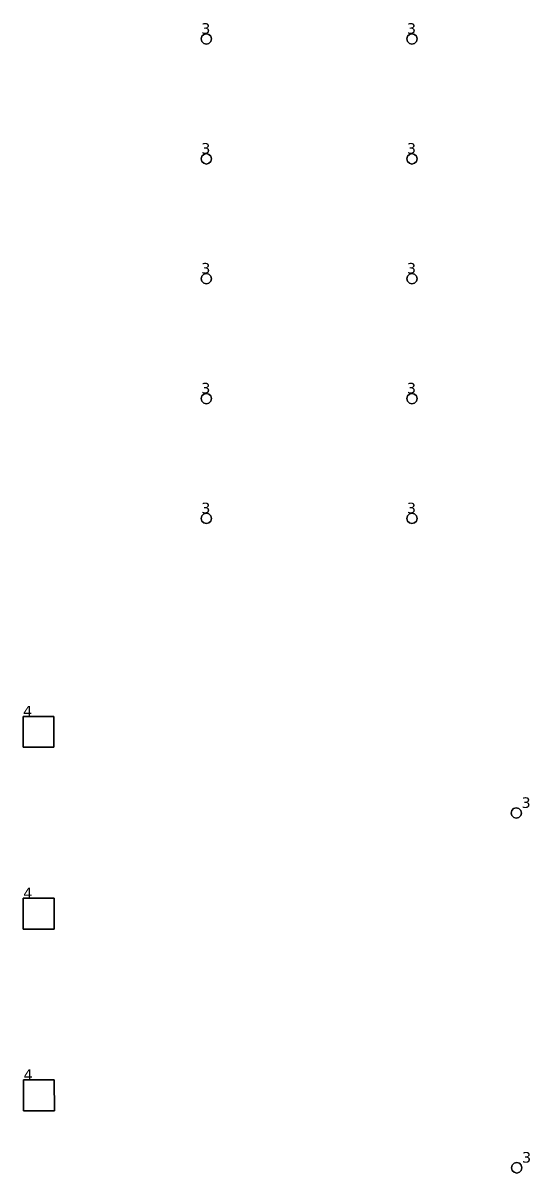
# Model space of a CAD drawing. Header units: inches. Extents: x -3 to 1235, y -1 to 963.
# Drawn here: x 23.86 to 32.49, y 104.05 to 123.64 of the extents above; entities that cross this region are included whole.
import ezdxf

# ---------------------------------------------------------------- set-up
doc = ezdxf.new("R2010")
doc.units = ezdxf.units.IN
doc.header["$MEASUREMENT"] = 0
doc.layers.add('DLX_TERR_LUM', color=7, linetype='Continuous', true_color=0x000000)
doc.layers.add('DLX_TERR_LUMKEY_IDX', color=7, linetype='Continuous', true_color=0x7f7f7f)
doc.styles.add('TableTextStyle', font='')
doc.styles.get('TableTextStyle').set_extended_font_data('VERDANA.TTF')

msp = doc.modelspace()

# ---------------------------------------------------------------- linework, layer by layer
at = {"layer": 'DLX_TERR_LUM'}
for points in [[(26.891, 123.372, 0), (26.903, 123.416, 0)], [(26.903, 123.416, 0), (26.891, 123.372, 0)], [(26.903, 123.416, 0), (26.891, 123.372, 0)], [(26.891, 123.372, 0), (26.903, 123.416, 0)], [(26.903, 123.327, 0), (26.891, 123.372, 0)], [(26.891, 123.372, 0), (26.891, 123.372, 0)], [(26.891, 123.372, 0), (26.903, 123.327, 0)], [(26.891, 123.372, 0), (26.891, 123.372, 0)], [(26.891, 123.372, 0), (26.903, 123.327, 0)], [(26.903, 123.327, 0), (26.891, 123.372, 0)], [(26.903, 123.416, 0), (26.935, 123.448, 0)], [(26.935, 123.448, 0), (26.903, 123.416, 0)], [(26.935, 123.448, 0), (26.903, 123.416, 0)], [(26.903, 123.416, 0), (26.935, 123.448, 0)], [(26.903, 123.416, 0), (26.903, 123.416, 0)], [(26.903, 123.416, 0), (26.903, 123.416, 0)], [(26.903, 123.327, 0), (26.903, 123.327, 0)], [(26.935, 123.295, 0), (26.903, 123.327, 0)], [(26.903, 123.327, 0), (26.903, 123.327, 0)], [(26.903, 123.327, 0), (26.935, 123.295, 0)], [(26.903, 123.327, 0), (26.935, 123.295, 0)], [(26.935, 123.295, 0), (26.903, 123.327, 0)], [(26.935, 123.448, 0), (26.979, 123.46, 0)], [(26.979, 123.46, 0), (26.935, 123.448, 0)], [(26.979, 123.46, 0), (26.935, 123.448, 0)], [(26.935, 123.448, 0), (26.979, 123.46, 0)], [(26.935, 123.448, 0), (26.935, 123.448, 0)], [(26.935, 123.448, 0), (26.935, 123.448, 0)], [(26.979, 123.283, 0), (26.935, 123.295, 0)], [(26.935, 123.295, 0), (26.935, 123.295, 0)], [(26.935, 123.295, 0), (26.979, 123.283, 0)], [(26.935, 123.295, 0), (26.935, 123.295, 0)], [(26.935, 123.295, 0), (26.979, 123.283, 0)], [(26.979, 123.283, 0), (26.935, 123.295, 0)], [(26.979, 123.46, 0), (26.979, 123.46, 0)], [(26.979, 123.46, 0), (27.023, 123.448, 0)], [(27.023, 123.448, 0), (26.979, 123.46, 0)], [(26.979, 123.46, 0), (26.979, 123.46, 0)], [(27.023, 123.448, 0), (26.979, 123.46, 0)], [(26.979, 123.46, 0), (27.023, 123.448, 0)], [(27.023, 123.295, 0), (26.979, 123.283, 0)], [(26.979, 123.283, 0), (27.023, 123.295, 0)], [(26.979, 123.283, 0), (27.023, 123.295, 0)], [(27.023, 123.295, 0), (26.979, 123.283, 0)], [(26.979, 123.283, 0), (26.979, 123.283, 0)], [(26.979, 123.283, 0), (26.979, 123.283, 0)], [(27.023, 123.448, 0), (27.023, 123.448, 0)], [(27.023, 123.448, 0), (27.056, 123.416, 0)], [(27.056, 123.416, 0), (27.023, 123.448, 0)], [(27.023, 123.448, 0), (27.023, 123.448, 0)], [(27.056, 123.416, 0), (27.023, 123.448, 0)], [(27.023, 123.448, 0), (27.056, 123.416, 0)], [(27.056, 123.327, 0), (27.023, 123.295, 0)], [(27.023, 123.295, 0), (27.056, 123.327, 0)], [(27.023, 123.295, 0), (27.056, 123.327, 0)], [(27.056, 123.327, 0), (27.023, 123.295, 0)], [(27.023, 123.295, 0), (27.023, 123.295, 0)], [(27.023, 123.295, 0), (27.023, 123.295, 0)], [(27.056, 123.416, 0), (27.056, 123.416, 0)], [(27.056, 123.416, 0), (27.068, 123.372, 0)], [(27.068, 123.372, 0), (27.056, 123.416, 0)], [(27.056, 123.416, 0), (27.056, 123.416, 0)], [(27.068, 123.372, 0), (27.056, 123.416, 0)], [(27.056, 123.416, 0), (27.068, 123.372, 0)], [(27.068, 123.372, 0), (27.056, 123.327, 0)], [(27.056, 123.327, 0), (27.068, 123.372, 0)], [(27.056, 123.327, 0), (27.068, 123.372, 0)], [(27.068, 123.372, 0), (27.056, 123.327, 0)], [(27.056, 123.327, 0), (27.056, 123.327, 0)], [(27.056, 123.327, 0), (27.056, 123.327, 0)], [(27.068, 123.372, 0), (27.068, 123.372, 0)], [(27.068, 123.372, 0), (27.068, 123.372, 0)], [(30.394, 123.372, 0), (30.406, 123.416, 0)], [(30.406, 123.416, 0), (30.394, 123.372, 0)], [(30.406, 123.416, 0), (30.394, 123.372, 0)], [(30.394, 123.372, 0), (30.406, 123.416, 0)], [(30.406, 123.327, 0), (30.394, 123.372, 0)], [(30.394, 123.372, 0), (30.394, 123.372, 0)], [(30.394, 123.372, 0), (30.406, 123.327, 0)], [(30.394, 123.372, 0), (30.394, 123.372, 0)], [(30.394, 123.372, 0), (30.406, 123.327, 0)], [(30.406, 123.327, 0), (30.394, 123.372, 0)], [(30.406, 123.416, 0), (30.438, 123.448, 0)], [(30.438, 123.448, 0), (30.406, 123.416, 0)], [(30.438, 123.448, 0), (30.406, 123.416, 0)], [(30.406, 123.416, 0), (30.438, 123.448, 0)], [(30.406, 123.416, 0), (30.406, 123.416, 0)], [(30.406, 123.416, 0), (30.406, 123.416, 0)], [(30.406, 123.327, 0), (30.406, 123.327, 0)], [(30.438, 123.295, 0), (30.406, 123.327, 0)], [(30.406, 123.327, 0), (30.406, 123.327, 0)], [(30.406, 123.327, 0), (30.438, 123.295, 0)], [(30.406, 123.327, 0), (30.438, 123.295, 0)], [(30.438, 123.295, 0), (30.406, 123.327, 0)], [(30.438, 123.448, 0), (30.482, 123.46, 0)], [(30.482, 123.46, 0), (30.438, 123.448, 0)], [(30.482, 123.46, 0), (30.438, 123.448, 0)], [(30.438, 123.448, 0), (30.482, 123.46, 0)], [(30.438, 123.448, 0), (30.438, 123.448, 0)], [(30.438, 123.448, 0), (30.438, 123.448, 0)], [(30.482, 123.283, 0), (30.438, 123.295, 0)], [(30.438, 123.295, 0), (30.438, 123.295, 0)], [(30.438, 123.295, 0), (30.482, 123.283, 0)], [(30.438, 123.295, 0), (30.438, 123.295, 0)], [(30.438, 123.295, 0), (30.482, 123.283, 0)], [(30.482, 123.283, 0), (30.438, 123.295, 0)], [(30.482, 123.46, 0), (30.482, 123.46, 0)], [(30.482, 123.46, 0), (30.526, 123.448, 0)], [(30.526, 123.448, 0), (30.482, 123.46, 0)], [(30.482, 123.46, 0), (30.482, 123.46, 0)], [(30.526, 123.448, 0), (30.482, 123.46, 0)], [(30.482, 123.46, 0), (30.526, 123.448, 0)], [(30.526, 123.295, 0), (30.482, 123.283, 0)], [(30.482, 123.283, 0), (30.526, 123.295, 0)], [(30.482, 123.283, 0), (30.526, 123.295, 0)], [(30.526, 123.295, 0), (30.482, 123.283, 0)], [(30.482, 123.283, 0), (30.482, 123.283, 0)], [(30.482, 123.283, 0), (30.482, 123.283, 0)], [(30.526, 123.448, 0), (30.526, 123.448, 0)], [(30.526, 123.448, 0), (30.559, 123.416, 0)], [(30.559, 123.416, 0), (30.526, 123.448, 0)], [(30.526, 123.448, 0), (30.526, 123.448, 0)], [(30.559, 123.416, 0), (30.526, 123.448, 0)], [(30.526, 123.448, 0), (30.559, 123.416, 0)], [(30.559, 123.327, 0), (30.526, 123.295, 0)], [(30.526, 123.295, 0), (30.559, 123.327, 0)], [(30.526, 123.295, 0), (30.559, 123.327, 0)], [(30.559, 123.327, 0), (30.526, 123.295, 0)], [(30.526, 123.295, 0), (30.526, 123.295, 0)], [(30.526, 123.295, 0), (30.526, 123.295, 0)], [(30.559, 123.416, 0), (30.559, 123.416, 0)], [(30.559, 123.416, 0), (30.571, 123.372, 0)], [(30.571, 123.372, 0), (30.559, 123.416, 0)], [(30.559, 123.416, 0), (30.559, 123.416, 0)], [(30.571, 123.372, 0), (30.559, 123.416, 0)], [(30.559, 123.416, 0), (30.571, 123.372, 0)], [(30.571, 123.372, 0), (30.559, 123.327, 0)], [(30.559, 123.327, 0), (30.571, 123.372, 0)], [(30.559, 123.327, 0), (30.571, 123.372, 0)], [(30.571, 123.372, 0), (30.559, 123.327, 0)], [(30.559, 123.327, 0), (30.559, 123.327, 0)], [(30.559, 123.327, 0), (30.559, 123.327, 0)], [(30.571, 123.372, 0), (30.571, 123.372, 0)], [(30.571, 123.372, 0), (30.571, 123.372, 0)], [(26.891, 121.329, 0), (26.903, 121.373, 0)], [(26.903, 121.373, 0), (26.891, 121.329, 0)], [(26.903, 121.373, 0), (26.891, 121.329, 0)], [(26.891, 121.329, 0), (26.903, 121.373, 0)], [(26.903, 121.284, 0), (26.891, 121.329, 0)], [(26.891, 121.329, 0), (26.891, 121.329, 0)], [(26.891, 121.329, 0), (26.903, 121.284, 0)], [(26.891, 121.329, 0), (26.891, 121.329, 0)], [(26.891, 121.329, 0), (26.903, 121.284, 0)], [(26.903, 121.284, 0), (26.891, 121.329, 0)], [(26.903, 121.373, 0), (26.935, 121.405, 0)], [(26.935, 121.405, 0), (26.903, 121.373, 0)], [(26.935, 121.405, 0), (26.903, 121.373, 0)], [(26.903, 121.373, 0), (26.935, 121.405, 0)], [(26.903, 121.373, 0), (26.903, 121.373, 0)], [(26.903, 121.373, 0), (26.903, 121.373, 0)], [(26.935, 121.405, 0), (26.979, 121.417, 0)], [(26.979, 121.417, 0), (26.935, 121.405, 0)], [(26.979, 121.417, 0), (26.935, 121.405, 0)], [(26.935, 121.405, 0), (26.979, 121.417, 0)], [(26.935, 121.405, 0), (26.935, 121.405, 0)], [(26.935, 121.405, 0), (26.935, 121.405, 0)], [(26.979, 121.417, 0), (26.979, 121.417, 0)], [(26.979, 121.417, 0), (27.023, 121.405, 0)], [(27.023, 121.405, 0), (26.979, 121.417, 0)], [(26.979, 121.417, 0), (26.979, 121.417, 0)], [(27.023, 121.405, 0), (26.979, 121.417, 0)], [(26.979, 121.417, 0), (27.023, 121.405, 0)], [(27.023, 121.405, 0), (27.023, 121.405, 0)], [(27.023, 121.405, 0), (27.056, 121.373, 0)], [(27.056, 121.373, 0), (27.023, 121.405, 0)], [(27.023, 121.405, 0), (27.023, 121.405, 0)], [(27.056, 121.373, 0), (27.023, 121.405, 0)], [(27.023, 121.405, 0), (27.056, 121.373, 0)], [(27.056, 121.373, 0), (27.056, 121.373, 0)], [(27.056, 121.373, 0), (27.068, 121.329, 0)], [(27.068, 121.329, 0), (27.056, 121.373, 0)], [(27.056, 121.373, 0), (27.056, 121.373, 0)], [(27.068, 121.329, 0), (27.056, 121.373, 0)], [(27.056, 121.373, 0), (27.068, 121.329, 0)], [(27.068, 121.329, 0), (27.056, 121.284, 0)], [(27.056, 121.284, 0), (27.068, 121.329, 0)], [(27.056, 121.284, 0), (27.068, 121.329, 0)], [(27.068, 121.329, 0), (27.056, 121.284, 0)], [(27.068, 121.329, 0), (27.068, 121.329, 0)], [(27.068, 121.329, 0), (27.068, 121.329, 0)], [(30.394, 121.329, 0), (30.406, 121.373, 0)], [(30.406, 121.373, 0), (30.394, 121.329, 0)], [(30.406, 121.373, 0), (30.394, 121.329, 0)], [(30.394, 121.329, 0), (30.406, 121.373, 0)], [(30.406, 121.284, 0), (30.394, 121.329, 0)], [(30.394, 121.329, 0), (30.394, 121.329, 0)], [(30.394, 121.329, 0), (30.406, 121.284, 0)], [(30.394, 121.329, 0), (30.394, 121.329, 0)], [(30.394, 121.329, 0), (30.406, 121.284, 0)], [(30.406, 121.284, 0), (30.394, 121.329, 0)], [(30.406, 121.373, 0), (30.438, 121.405, 0)], [(30.438, 121.405, 0), (30.406, 121.373, 0)], [(30.438, 121.405, 0), (30.406, 121.373, 0)], [(30.406, 121.373, 0), (30.438, 121.405, 0)], [(30.406, 121.373, 0), (30.406, 121.373, 0)], [(30.406, 121.373, 0), (30.406, 121.373, 0)], [(30.438, 121.405, 0), (30.482, 121.417, 0)], [(30.482, 121.417, 0), (30.438, 121.405, 0)], [(30.482, 121.417, 0), (30.438, 121.405, 0)], [(30.438, 121.405, 0), (30.482, 121.417, 0)], [(30.438, 121.405, 0), (30.438, 121.405, 0)], [(30.438, 121.405, 0), (30.438, 121.405, 0)], [(30.482, 121.417, 0), (30.482, 121.417, 0)], [(30.482, 121.417, 0), (30.526, 121.405, 0)], [(30.526, 121.405, 0), (30.482, 121.417, 0)], [(30.482, 121.417, 0), (30.482, 121.417, 0)], [(30.526, 121.405, 0), (30.482, 121.417, 0)], [(30.482, 121.417, 0), (30.526, 121.405, 0)], [(30.526, 121.405, 0), (30.526, 121.405, 0)], [(30.526, 121.405, 0), (30.559, 121.373, 0)], [(30.559, 121.373, 0), (30.526, 121.405, 0)], [(30.526, 121.405, 0), (30.526, 121.405, 0)], [(30.559, 121.373, 0), (30.526, 121.405, 0)], [(30.526, 121.405, 0), (30.559, 121.373, 0)], [(30.559, 121.373, 0), (30.559, 121.373, 0)], [(30.559, 121.373, 0), (30.571, 121.329, 0)], [(30.571, 121.329, 0), (30.559, 121.373, 0)], [(30.559, 121.373, 0), (30.559, 121.373, 0)], [(30.571, 121.329, 0), (30.559, 121.373, 0)], [(30.559, 121.373, 0), (30.571, 121.329, 0)], [(30.571, 121.329, 0), (30.559, 121.284, 0)], [(30.559, 121.284, 0), (30.571, 121.329, 0)], [(30.559, 121.284, 0), (30.571, 121.329, 0)], [(30.571, 121.329, 0), (30.559, 121.284, 0)], [(30.571, 121.329, 0), (30.571, 121.329, 0)], [(30.571, 121.329, 0), (30.571, 121.329, 0)], [(26.903, 121.284, 0), (26.903, 121.284, 0)], [(26.935, 121.252, 0), (26.903, 121.284, 0)], [(26.903, 121.284, 0), (26.903, 121.284, 0)], [(26.903, 121.284, 0), (26.935, 121.252, 0)], [(26.903, 121.284, 0), (26.935, 121.252, 0)], [(26.935, 121.252, 0), (26.903, 121.284, 0)], [(26.979, 121.24, 0), (26.935, 121.252, 0)], [(26.935, 121.252, 0), (26.935, 121.252, 0)], [(26.935, 121.252, 0), (26.979, 121.24, 0)], [(26.935, 121.252, 0), (26.935, 121.252, 0)], [(26.935, 121.252, 0), (26.979, 121.24, 0)], [(26.979, 121.24, 0), (26.935, 121.252, 0)], [(27.023, 121.252, 0), (26.979, 121.24, 0)], [(26.979, 121.24, 0), (27.023, 121.252, 0)], [(26.979, 121.24, 0), (27.023, 121.252, 0)], [(27.023, 121.252, 0), (26.979, 121.24, 0)], [(26.979, 121.24, 0), (26.979, 121.24, 0)], [(26.979, 121.24, 0), (26.979, 121.24, 0)], [(27.056, 121.284, 0), (27.023, 121.252, 0)], [(27.023, 121.252, 0), (27.056, 121.284, 0)], [(27.023, 121.252, 0), (27.056, 121.284, 0)], [(27.056, 121.284, 0), (27.023, 121.252, 0)], [(27.023, 121.252, 0), (27.023, 121.252, 0)], [(27.023, 121.252, 0), (27.023, 121.252, 0)], [(27.056, 121.284, 0), (27.056, 121.284, 0)], [(27.056, 121.284, 0), (27.056, 121.284, 0)], [(30.406, 121.284, 0), (30.406, 121.284, 0)], [(30.438, 121.252, 0), (30.406, 121.284, 0)], [(30.406, 121.284, 0), (30.406, 121.284, 0)], [(30.406, 121.284, 0), (30.438, 121.252, 0)], [(30.406, 121.284, 0), (30.438, 121.252, 0)], [(30.438, 121.252, 0), (30.406, 121.284, 0)], [(30.482, 121.24, 0), (30.438, 121.252, 0)], [(30.438, 121.252, 0), (30.438, 121.252, 0)], [(30.438, 121.252, 0), (30.482, 121.24, 0)], [(30.438, 121.252, 0), (30.438, 121.252, 0)], [(30.438, 121.252, 0), (30.482, 121.24, 0)], [(30.482, 121.24, 0), (30.438, 121.252, 0)], [(30.526, 121.252, 0), (30.482, 121.24, 0)], [(30.482, 121.24, 0), (30.526, 121.252, 0)], [(30.482, 121.24, 0), (30.526, 121.252, 0)], [(30.526, 121.252, 0), (30.482, 121.24, 0)], [(30.482, 121.24, 0), (30.482, 121.24, 0)], [(30.482, 121.24, 0), (30.482, 121.24, 0)], [(30.559, 121.284, 0), (30.526, 121.252, 0)], [(30.526, 121.252, 0), (30.559, 121.284, 0)], [(30.526, 121.252, 0), (30.559, 121.284, 0)], [(30.559, 121.284, 0), (30.526, 121.252, 0)], [(30.526, 121.252, 0), (30.526, 121.252, 0)], [(30.526, 121.252, 0), (30.526, 121.252, 0)], [(30.559, 121.284, 0), (30.559, 121.284, 0)], [(30.559, 121.284, 0), (30.559, 121.284, 0)], [(26.903, 119.33, 0), (26.935, 119.362, 0)], [(26.935, 119.362, 0), (26.903, 119.33, 0)], [(26.935, 119.362, 0), (26.903, 119.33, 0)], [(26.903, 119.33, 0), (26.935, 119.362, 0)], [(26.935, 119.362, 0), (26.979, 119.374, 0)], [(26.979, 119.374, 0), (26.935, 119.362, 0)], [(26.979, 119.374, 0), (26.935, 119.362, 0)], [(26.935, 119.362, 0), (26.979, 119.374, 0)], [(26.935, 119.362, 0), (26.935, 119.362, 0)], [(26.935, 119.362, 0), (26.935, 119.362, 0)], [(26.979, 119.374, 0), (26.979, 119.374, 0)], [(26.979, 119.374, 0), (27.023, 119.362, 0)], [(27.023, 119.362, 0), (26.979, 119.374, 0)], [(26.979, 119.374, 0), (26.979, 119.374, 0)], [(27.023, 119.362, 0), (26.979, 119.374, 0)], [(26.979, 119.374, 0), (27.023, 119.362, 0)], [(27.023, 119.362, 0), (27.023, 119.362, 0)], [(27.023, 119.362, 0), (27.056, 119.33, 0)], [(27.056, 119.33, 0), (27.023, 119.362, 0)], [(27.023, 119.362, 0), (27.023, 119.362, 0)], [(27.056, 119.33, 0), (27.023, 119.362, 0)], [(27.023, 119.362, 0), (27.056, 119.33, 0)], [(30.406, 119.33, 0), (30.438, 119.362, 0)], [(30.438, 119.362, 0), (30.406, 119.33, 0)], [(30.438, 119.362, 0), (30.406, 119.33, 0)], [(30.406, 119.33, 0), (30.438, 119.362, 0)], [(30.438, 119.362, 0), (30.482, 119.374, 0)], [(30.482, 119.374, 0), (30.438, 119.362, 0)], [(30.482, 119.374, 0), (30.438, 119.362, 0)], [(30.438, 119.362, 0), (30.482, 119.374, 0)], [(30.438, 119.362, 0), (30.438, 119.362, 0)], [(30.438, 119.362, 0), (30.438, 119.362, 0)], [(30.482, 119.374, 0), (30.482, 119.374, 0)], [(30.482, 119.374, 0), (30.526, 119.362, 0)], [(30.526, 119.362, 0), (30.482, 119.374, 0)], [(30.482, 119.374, 0), (30.482, 119.374, 0)], [(30.526, 119.362, 0), (30.482, 119.374, 0)], [(30.482, 119.374, 0), (30.526, 119.362, 0)], [(30.526, 119.362, 0), (30.526, 119.362, 0)], [(30.526, 119.362, 0), (30.559, 119.33, 0)], [(30.559, 119.33, 0), (30.526, 119.362, 0)], [(30.526, 119.362, 0), (30.526, 119.362, 0)], [(30.559, 119.33, 0), (30.526, 119.362, 0)], [(30.526, 119.362, 0), (30.559, 119.33, 0)], [(26.891, 119.286, 0), (26.903, 119.33, 0)], [(26.903, 119.33, 0), (26.891, 119.286, 0)], [(26.903, 119.33, 0), (26.891, 119.286, 0)], [(26.891, 119.286, 0), (26.903, 119.33, 0)], [(26.903, 119.242, 0), (26.891, 119.286, 0)], [(26.891, 119.286, 0), (26.891, 119.286, 0)], [(26.891, 119.286, 0), (26.903, 119.242, 0)], [(26.891, 119.286, 0), (26.891, 119.286, 0)], [(26.891, 119.286, 0), (26.903, 119.242, 0)], [(26.903, 119.242, 0), (26.891, 119.286, 0)], [(26.903, 119.33, 0), (26.903, 119.33, 0)], [(26.903, 119.33, 0), (26.903, 119.33, 0)], [(26.903, 119.242, 0), (26.903, 119.242, 0)], [(26.935, 119.209, 0), (26.903, 119.242, 0)], [(26.903, 119.242, 0), (26.903, 119.242, 0)], [(26.903, 119.242, 0), (26.935, 119.209, 0)], [(26.903, 119.242, 0), (26.935, 119.209, 0)], [(26.935, 119.209, 0), (26.903, 119.242, 0)], [(26.979, 119.197, 0), (26.935, 119.209, 0)], [(26.935, 119.209, 0), (26.935, 119.209, 0)], [(26.935, 119.209, 0), (26.979, 119.197, 0)], [(26.935, 119.209, 0), (26.935, 119.209, 0)], [(26.935, 119.209, 0), (26.979, 119.197, 0)], [(26.979, 119.197, 0), (26.935, 119.209, 0)], [(27.023, 119.209, 0), (26.979, 119.197, 0)], [(26.979, 119.197, 0), (27.023, 119.209, 0)], [(26.979, 119.197, 0), (27.023, 119.209, 0)], [(27.023, 119.209, 0), (26.979, 119.197, 0)], [(26.979, 119.197, 0), (26.979, 119.197, 0)], [(26.979, 119.197, 0), (26.979, 119.197, 0)], [(27.056, 119.242, 0), (27.023, 119.209, 0)], [(27.023, 119.209, 0), (27.056, 119.242, 0)], [(27.023, 119.209, 0), (27.056, 119.242, 0)], [(27.056, 119.242, 0), (27.023, 119.209, 0)], [(27.023, 119.209, 0), (27.023, 119.209, 0)], [(27.023, 119.209, 0), (27.023, 119.209, 0)], [(27.056, 119.33, 0), (27.056, 119.33, 0)], [(27.056, 119.33, 0), (27.068, 119.286, 0)], [(27.068, 119.286, 0), (27.056, 119.33, 0)], [(27.056, 119.33, 0), (27.056, 119.33, 0)], [(27.068, 119.286, 0), (27.056, 119.33, 0)], [(27.056, 119.33, 0), (27.068, 119.286, 0)], [(27.068, 119.286, 0), (27.056, 119.242, 0)], [(27.056, 119.242, 0), (27.068, 119.286, 0)], [(27.056, 119.242, 0), (27.068, 119.286, 0)], [(27.068, 119.286, 0), (27.056, 119.242, 0)], [(27.056, 119.242, 0), (27.056, 119.242, 0)], [(27.056, 119.242, 0), (27.056, 119.242, 0)], [(27.068, 119.286, 0), (27.068, 119.286, 0)], [(27.068, 119.286, 0), (27.068, 119.286, 0)], [(30.394, 119.286, 0), (30.406, 119.33, 0)], [(30.406, 119.33, 0), (30.394, 119.286, 0)], [(30.406, 119.33, 0), (30.394, 119.286, 0)], [(30.394, 119.286, 0), (30.406, 119.33, 0)], [(30.406, 119.242, 0), (30.394, 119.286, 0)], [(30.394, 119.286, 0), (30.394, 119.286, 0)], [(30.394, 119.286, 0), (30.406, 119.242, 0)], [(30.394, 119.286, 0), (30.394, 119.286, 0)], [(30.394, 119.286, 0), (30.406, 119.242, 0)], [(30.406, 119.242, 0), (30.394, 119.286, 0)], [(30.406, 119.33, 0), (30.406, 119.33, 0)], [(30.406, 119.33, 0), (30.406, 119.33, 0)], [(30.406, 119.242, 0), (30.406, 119.242, 0)], [(30.438, 119.209, 0), (30.406, 119.242, 0)], [(30.406, 119.242, 0), (30.406, 119.242, 0)], [(30.406, 119.242, 0), (30.438, 119.209, 0)], [(30.406, 119.242, 0), (30.438, 119.209, 0)], [(30.438, 119.209, 0), (30.406, 119.242, 0)], [(30.482, 119.197, 0), (30.438, 119.209, 0)], [(30.438, 119.209, 0), (30.438, 119.209, 0)], [(30.438, 119.209, 0), (30.482, 119.197, 0)], [(30.438, 119.209, 0), (30.438, 119.209, 0)], [(30.438, 119.209, 0), (30.482, 119.197, 0)], [(30.482, 119.197, 0), (30.438, 119.209, 0)], [(30.526, 119.209, 0), (30.482, 119.197, 0)], [(30.482, 119.197, 0), (30.526, 119.209, 0)], [(30.482, 119.197, 0), (30.526, 119.209, 0)], [(30.526, 119.209, 0), (30.482, 119.197, 0)], [(30.482, 119.197, 0), (30.482, 119.197, 0)], [(30.482, 119.197, 0), (30.482, 119.197, 0)], [(30.559, 119.242, 0), (30.526, 119.209, 0)], [(30.526, 119.209, 0), (30.559, 119.242, 0)], [(30.526, 119.209, 0), (30.559, 119.242, 0)], [(30.559, 119.242, 0), (30.526, 119.209, 0)], [(30.526, 119.209, 0), (30.526, 119.209, 0)], [(30.526, 119.209, 0), (30.526, 119.209, 0)], [(30.559, 119.33, 0), (30.559, 119.33, 0)], [(30.559, 119.33, 0), (30.571, 119.286, 0)], [(30.571, 119.286, 0), (30.559, 119.33, 0)], [(30.559, 119.33, 0), (30.559, 119.33, 0)], [(30.571, 119.286, 0), (30.559, 119.33, 0)], [(30.559, 119.33, 0), (30.571, 119.286, 0)], [(30.571, 119.286, 0), (30.559, 119.242, 0)], [(30.559, 119.242, 0), (30.571, 119.286, 0)], [(30.559, 119.242, 0), (30.571, 119.286, 0)], [(30.571, 119.286, 0), (30.559, 119.242, 0)], [(30.559, 119.242, 0), (30.559, 119.242, 0)], [(30.559, 119.242, 0), (30.559, 119.242, 0)], [(30.571, 119.286, 0), (30.571, 119.286, 0)], [(30.571, 119.286, 0), (30.571, 119.286, 0)], [(26.891, 117.243, 0), (26.903, 117.287, 0)], [(26.903, 117.287, 0), (26.891, 117.243, 0)], [(26.903, 117.287, 0), (26.891, 117.243, 0)], [(26.891, 117.243, 0), (26.903, 117.287, 0)], [(26.903, 117.199, 0), (26.891, 117.243, 0)], [(26.891, 117.243, 0), (26.891, 117.243, 0)], [(26.891, 117.243, 0), (26.903, 117.199, 0)], [(26.891, 117.243, 0), (26.891, 117.243, 0)], [(26.891, 117.243, 0), (26.903, 117.199, 0)], [(26.903, 117.199, 0), (26.891, 117.243, 0)], [(26.903, 117.287, 0), (26.935, 117.319, 0)], [(26.935, 117.319, 0), (26.903, 117.287, 0)], [(26.935, 117.319, 0), (26.903, 117.287, 0)], [(26.903, 117.287, 0), (26.935, 117.319, 0)], [(26.903, 117.287, 0), (26.903, 117.287, 0)], [(26.903, 117.287, 0), (26.903, 117.287, 0)], [(26.903, 117.199, 0), (26.903, 117.199, 0)], [(26.935, 117.166, 0), (26.903, 117.199, 0)], [(26.903, 117.199, 0), (26.903, 117.199, 0)], [(26.903, 117.199, 0), (26.935, 117.166, 0)], [(26.903, 117.199, 0), (26.935, 117.166, 0)], [(26.935, 117.166, 0), (26.903, 117.199, 0)], [(26.935, 117.319, 0), (26.979, 117.331, 0)], [(26.979, 117.331, 0), (26.935, 117.319, 0)], [(26.979, 117.331, 0), (26.935, 117.319, 0)], [(26.935, 117.319, 0), (26.979, 117.331, 0)], [(26.935, 117.319, 0), (26.935, 117.319, 0)], [(26.935, 117.319, 0), (26.935, 117.319, 0)], [(26.979, 117.331, 0), (26.979, 117.331, 0)], [(26.979, 117.331, 0), (27.023, 117.319, 0)], [(27.023, 117.319, 0), (26.979, 117.331, 0)], [(26.979, 117.331, 0), (26.979, 117.331, 0)], [(27.023, 117.319, 0), (26.979, 117.331, 0)], [(26.979, 117.331, 0), (27.023, 117.319, 0)], [(27.023, 117.319, 0), (27.023, 117.319, 0)], [(27.023, 117.319, 0), (27.056, 117.287, 0)], [(27.056, 117.287, 0), (27.023, 117.319, 0)], [(27.023, 117.319, 0), (27.023, 117.319, 0)], [(27.056, 117.287, 0), (27.023, 117.319, 0)], [(27.023, 117.319, 0), (27.056, 117.287, 0)], [(27.056, 117.199, 0), (27.023, 117.166, 0)], [(27.023, 117.166, 0), (27.056, 117.199, 0)], [(27.023, 117.166, 0), (27.056, 117.199, 0)], [(27.056, 117.199, 0), (27.023, 117.166, 0)], [(27.056, 117.287, 0), (27.056, 117.287, 0)], [(27.056, 117.287, 0), (27.068, 117.243, 0)], [(27.068, 117.243, 0), (27.056, 117.287, 0)], [(27.056, 117.287, 0), (27.056, 117.287, 0)], [(27.068, 117.243, 0), (27.056, 117.287, 0)], [(27.056, 117.287, 0), (27.068, 117.243, 0)], [(27.068, 117.243, 0), (27.056, 117.199, 0)], [(27.056, 117.199, 0), (27.068, 117.243, 0)], [(27.056, 117.199, 0), (27.068, 117.243, 0)], [(27.068, 117.243, 0), (27.056, 117.199, 0)], [(27.056, 117.199, 0), (27.056, 117.199, 0)], [(27.056, 117.199, 0), (27.056, 117.199, 0)], [(27.068, 117.243, 0), (27.068, 117.243, 0)], [(27.068, 117.243, 0), (27.068, 117.243, 0)], [(30.394, 117.243, 0), (30.406, 117.287, 0)], [(30.406, 117.287, 0), (30.394, 117.243, 0)], [(30.406, 117.287, 0), (30.394, 117.243, 0)], [(30.394, 117.243, 0), (30.406, 117.287, 0)], [(30.406, 117.199, 0), (30.394, 117.243, 0)], [(30.394, 117.243, 0), (30.394, 117.243, 0)], [(30.394, 117.243, 0), (30.406, 117.199, 0)], [(30.394, 117.243, 0), (30.394, 117.243, 0)], [(30.394, 117.243, 0), (30.406, 117.199, 0)], [(30.406, 117.199, 0), (30.394, 117.243, 0)], [(30.406, 117.287, 0), (30.438, 117.319, 0)], [(30.438, 117.319, 0), (30.406, 117.287, 0)], [(30.438, 117.319, 0), (30.406, 117.287, 0)], [(30.406, 117.287, 0), (30.438, 117.319, 0)], [(30.406, 117.287, 0), (30.406, 117.287, 0)], [(30.406, 117.287, 0), (30.406, 117.287, 0)], [(30.406, 117.199, 0), (30.406, 117.199, 0)], [(30.438, 117.166, 0), (30.406, 117.199, 0)], [(30.406, 117.199, 0), (30.406, 117.199, 0)], [(30.406, 117.199, 0), (30.438, 117.166, 0)], [(30.406, 117.199, 0), (30.438, 117.166, 0)], [(30.438, 117.166, 0), (30.406, 117.199, 0)], [(30.438, 117.319, 0), (30.482, 117.331, 0)], [(30.482, 117.331, 0), (30.438, 117.319, 0)], [(30.482, 117.331, 0), (30.438, 117.319, 0)], [(30.438, 117.319, 0), (30.482, 117.331, 0)], [(30.438, 117.319, 0), (30.438, 117.319, 0)], [(30.438, 117.319, 0), (30.438, 117.319, 0)], [(30.482, 117.331, 0), (30.482, 117.331, 0)], [(30.482, 117.331, 0), (30.526, 117.319, 0)], [(30.526, 117.319, 0), (30.482, 117.331, 0)], [(30.482, 117.331, 0), (30.482, 117.331, 0)], [(30.526, 117.319, 0), (30.482, 117.331, 0)], [(30.482, 117.331, 0), (30.526, 117.319, 0)], [(30.526, 117.319, 0), (30.526, 117.319, 0)], [(30.526, 117.319, 0), (30.559, 117.287, 0)], [(30.559, 117.287, 0), (30.526, 117.319, 0)], [(30.526, 117.319, 0), (30.526, 117.319, 0)], [(30.559, 117.287, 0), (30.526, 117.319, 0)], [(30.526, 117.319, 0), (30.559, 117.287, 0)], [(30.559, 117.199, 0), (30.526, 117.166, 0)], [(30.526, 117.166, 0), (30.559, 117.199, 0)], [(30.526, 117.166, 0), (30.559, 117.199, 0)], [(30.559, 117.199, 0), (30.526, 117.166, 0)], [(30.559, 117.287, 0), (30.559, 117.287, 0)], [(30.559, 117.287, 0), (30.571, 117.243, 0)], [(30.571, 117.243, 0), (30.559, 117.287, 0)], [(30.559, 117.287, 0), (30.559, 117.287, 0)], [(30.571, 117.243, 0), (30.559, 117.287, 0)], [(30.559, 117.287, 0), (30.571, 117.243, 0)], [(30.571, 117.243, 0), (30.559, 117.199, 0)], [(30.559, 117.199, 0), (30.571, 117.243, 0)], [(30.559, 117.199, 0), (30.571, 117.243, 0)], [(30.571, 117.243, 0), (30.559, 117.199, 0)], [(30.559, 117.199, 0), (30.559, 117.199, 0)], [(30.559, 117.199, 0), (30.559, 117.199, 0)], [(30.571, 117.243, 0), (30.571, 117.243, 0)], [(30.571, 117.243, 0), (30.571, 117.243, 0)], [(26.979, 117.155, 0), (26.935, 117.166, 0)], [(26.935, 117.166, 0), (26.935, 117.166, 0)], [(26.935, 117.166, 0), (26.979, 117.155, 0)], [(26.935, 117.166, 0), (26.935, 117.166, 0)], [(26.935, 117.166, 0), (26.979, 117.155, 0)], [(26.979, 117.155, 0), (26.935, 117.166, 0)], [(27.023, 117.166, 0), (26.979, 117.155, 0)], [(26.979, 117.155, 0), (27.023, 117.166, 0)], [(26.979, 117.155, 0), (27.023, 117.166, 0)], [(27.023, 117.166, 0), (26.979, 117.155, 0)], [(26.979, 117.155, 0), (26.979, 117.155, 0)], [(26.979, 117.155, 0), (26.979, 117.155, 0)], [(27.023, 117.166, 0), (27.023, 117.166, 0)], [(27.023, 117.166, 0), (27.023, 117.166, 0)], [(30.482, 117.155, 0), (30.438, 117.166, 0)], [(30.438, 117.166, 0), (30.438, 117.166, 0)], [(30.438, 117.166, 0), (30.482, 117.155, 0)], [(30.438, 117.166, 0), (30.438, 117.166, 0)], [(30.438, 117.166, 0), (30.482, 117.155, 0)], [(30.482, 117.155, 0), (30.438, 117.166, 0)], [(30.526, 117.166, 0), (30.482, 117.155, 0)], [(30.482, 117.155, 0), (30.526, 117.166, 0)], [(30.482, 117.155, 0), (30.526, 117.166, 0)], [(30.526, 117.166, 0), (30.482, 117.155, 0)], [(30.482, 117.155, 0), (30.482, 117.155, 0)], [(30.482, 117.155, 0), (30.482, 117.155, 0)], [(30.526, 117.166, 0), (30.526, 117.166, 0)], [(30.526, 117.166, 0), (30.526, 117.166, 0)], [(26.891, 115.2, 0), (26.903, 115.244, 0)], [(26.903, 115.244, 0), (26.891, 115.2, 0)], [(26.903, 115.244, 0), (26.891, 115.2, 0)], [(26.891, 115.2, 0), (26.903, 115.244, 0)], [(26.903, 115.244, 0), (26.935, 115.277, 0)], [(26.935, 115.277, 0), (26.903, 115.244, 0)], [(26.935, 115.277, 0), (26.903, 115.244, 0)], [(26.903, 115.244, 0), (26.935, 115.277, 0)], [(26.903, 115.244, 0), (26.903, 115.244, 0)], [(26.903, 115.244, 0), (26.903, 115.244, 0)], [(26.935, 115.277, 0), (26.979, 115.288, 0)], [(26.979, 115.288, 0), (26.935, 115.277, 0)], [(26.979, 115.288, 0), (26.935, 115.277, 0)], [(26.935, 115.277, 0), (26.979, 115.288, 0)], [(26.935, 115.277, 0), (26.935, 115.277, 0)], [(26.935, 115.277, 0), (26.935, 115.277, 0)], [(26.979, 115.288, 0), (26.979, 115.288, 0)], [(26.979, 115.288, 0), (27.023, 115.277, 0)], [(27.023, 115.277, 0), (26.979, 115.288, 0)], [(26.979, 115.288, 0), (26.979, 115.288, 0)], [(27.023, 115.277, 0), (26.979, 115.288, 0)], [(26.979, 115.288, 0), (27.023, 115.277, 0)], [(27.023, 115.277, 0), (27.023, 115.277, 0)], [(27.023, 115.277, 0), (27.056, 115.244, 0)], [(27.056, 115.244, 0), (27.023, 115.277, 0)], [(27.023, 115.277, 0), (27.023, 115.277, 0)], [(27.056, 115.244, 0), (27.023, 115.277, 0)], [(27.023, 115.277, 0), (27.056, 115.244, 0)], [(27.056, 115.244, 0), (27.056, 115.244, 0)], [(27.056, 115.244, 0), (27.068, 115.2, 0)], [(27.068, 115.2, 0), (27.056, 115.244, 0)], [(27.056, 115.244, 0), (27.056, 115.244, 0)], [(27.068, 115.2, 0), (27.056, 115.244, 0)], [(27.056, 115.244, 0), (27.068, 115.2, 0)], [(30.394, 115.2, 0), (30.406, 115.244, 0)], [(30.406, 115.244, 0), (30.394, 115.2, 0)], [(30.406, 115.244, 0), (30.394, 115.2, 0)], [(30.394, 115.2, 0), (30.406, 115.244, 0)], [(30.406, 115.244, 0), (30.438, 115.277, 0)], [(30.438, 115.277, 0), (30.406, 115.244, 0)], [(30.438, 115.277, 0), (30.406, 115.244, 0)], [(30.406, 115.244, 0), (30.438, 115.277, 0)], [(30.406, 115.244, 0), (30.406, 115.244, 0)], [(30.406, 115.244, 0), (30.406, 115.244, 0)], [(30.438, 115.277, 0), (30.482, 115.288, 0)], [(30.482, 115.288, 0), (30.438, 115.277, 0)], [(30.482, 115.288, 0), (30.438, 115.277, 0)], [(30.438, 115.277, 0), (30.482, 115.288, 0)], [(30.438, 115.277, 0), (30.438, 115.277, 0)], [(30.438, 115.277, 0), (30.438, 115.277, 0)], [(30.482, 115.288, 0), (30.482, 115.288, 0)], [(30.482, 115.288, 0), (30.526, 115.277, 0)], [(30.526, 115.277, 0), (30.482, 115.288, 0)], [(30.482, 115.288, 0), (30.482, 115.288, 0)], [(30.526, 115.277, 0), (30.482, 115.288, 0)], [(30.482, 115.288, 0), (30.526, 115.277, 0)], [(30.526, 115.277, 0), (30.526, 115.277, 0)], [(30.526, 115.277, 0), (30.559, 115.244, 0)], [(30.559, 115.244, 0), (30.526, 115.277, 0)], [(30.526, 115.277, 0), (30.526, 115.277, 0)], [(30.559, 115.244, 0), (30.526, 115.277, 0)], [(30.526, 115.277, 0), (30.559, 115.244, 0)], [(30.559, 115.244, 0), (30.559, 115.244, 0)], [(30.559, 115.244, 0), (30.571, 115.2, 0)], [(30.571, 115.2, 0), (30.559, 115.244, 0)], [(30.559, 115.244, 0), (30.559, 115.244, 0)], [(30.571, 115.2, 0), (30.559, 115.244, 0)], [(30.559, 115.244, 0), (30.571, 115.2, 0)], [(26.903, 115.156, 0), (26.891, 115.2, 0)], [(26.891, 115.2, 0), (26.891, 115.2, 0)], [(26.891, 115.2, 0), (26.903, 115.156, 0)], [(26.891, 115.2, 0), (26.891, 115.2, 0)], [(26.891, 115.2, 0), (26.903, 115.156, 0)], [(26.903, 115.156, 0), (26.891, 115.2, 0)], [(26.903, 115.156, 0), (26.903, 115.156, 0)], [(26.935, 115.124, 0), (26.903, 115.156, 0)], [(26.903, 115.156, 0), (26.903, 115.156, 0)], [(26.903, 115.156, 0), (26.935, 115.124, 0)], [(26.903, 115.156, 0), (26.935, 115.124, 0)], [(26.935, 115.124, 0), (26.903, 115.156, 0)], [(26.979, 115.112, 0), (26.935, 115.124, 0)], [(26.935, 115.124, 0), (26.935, 115.124, 0)], [(26.935, 115.124, 0), (26.979, 115.112, 0)], [(26.935, 115.124, 0), (26.935, 115.124, 0)], [(26.935, 115.124, 0), (26.979, 115.112, 0)], [(26.979, 115.112, 0), (26.935, 115.124, 0)], [(27.023, 115.124, 0), (26.979, 115.112, 0)], [(26.979, 115.112, 0), (27.023, 115.124, 0)], [(26.979, 115.112, 0), (27.023, 115.124, 0)], [(27.023, 115.124, 0), (26.979, 115.112, 0)], [(26.979, 115.112, 0), (26.979, 115.112, 0)], [(26.979, 115.112, 0), (26.979, 115.112, 0)], [(27.056, 115.156, 0), (27.023, 115.124, 0)], [(27.023, 115.124, 0), (27.056, 115.156, 0)], [(27.023, 115.124, 0), (27.056, 115.156, 0)], [(27.056, 115.156, 0), (27.023, 115.124, 0)], [(27.023, 115.124, 0), (27.023, 115.124, 0)], [(27.023, 115.124, 0), (27.023, 115.124, 0)], [(27.068, 115.2, 0), (27.056, 115.156, 0)], [(27.056, 115.156, 0), (27.068, 115.2, 0)], [(27.056, 115.156, 0), (27.068, 115.2, 0)], [(27.068, 115.2, 0), (27.056, 115.156, 0)], [(27.056, 115.156, 0), (27.056, 115.156, 0)], [(27.056, 115.156, 0), (27.056, 115.156, 0)], [(27.068, 115.2, 0), (27.068, 115.2, 0)], [(27.068, 115.2, 0), (27.068, 115.2, 0)], [(30.406, 115.156, 0), (30.394, 115.2, 0)], [(30.394, 115.2, 0), (30.394, 115.2, 0)], [(30.394, 115.2, 0), (30.406, 115.156, 0)], [(30.394, 115.2, 0), (30.394, 115.2, 0)], [(30.394, 115.2, 0), (30.406, 115.156, 0)], [(30.406, 115.156, 0), (30.394, 115.2, 0)], [(30.406, 115.156, 0), (30.406, 115.156, 0)], [(30.438, 115.124, 0), (30.406, 115.156, 0)], [(30.406, 115.156, 0), (30.406, 115.156, 0)], [(30.406, 115.156, 0), (30.438, 115.124, 0)], [(30.406, 115.156, 0), (30.438, 115.124, 0)], [(30.438, 115.124, 0), (30.406, 115.156, 0)], [(30.482, 115.112, 0), (30.438, 115.124, 0)], [(30.438, 115.124, 0), (30.438, 115.124, 0)], [(30.438, 115.124, 0), (30.482, 115.112, 0)], [(30.438, 115.124, 0), (30.438, 115.124, 0)], [(30.438, 115.124, 0), (30.482, 115.112, 0)], [(30.482, 115.112, 0), (30.438, 115.124, 0)], [(30.526, 115.124, 0), (30.482, 115.112, 0)], [(30.482, 115.112, 0), (30.526, 115.124, 0)], [(30.482, 115.112, 0), (30.526, 115.124, 0)], [(30.526, 115.124, 0), (30.482, 115.112, 0)], [(30.482, 115.112, 0), (30.482, 115.112, 0)], [(30.482, 115.112, 0), (30.482, 115.112, 0)], [(30.559, 115.156, 0), (30.526, 115.124, 0)], [(30.526, 115.124, 0), (30.559, 115.156, 0)], [(30.526, 115.124, 0), (30.559, 115.156, 0)], [(30.559, 115.156, 0), (30.526, 115.124, 0)], [(30.526, 115.124, 0), (30.526, 115.124, 0)], [(30.526, 115.124, 0), (30.526, 115.124, 0)], [(30.571, 115.2, 0), (30.559, 115.156, 0)], [(30.559, 115.156, 0), (30.571, 115.2, 0)], [(30.559, 115.156, 0), (30.571, 115.2, 0)], [(30.571, 115.2, 0), (30.559, 115.156, 0)], [(30.559, 115.156, 0), (30.559, 115.156, 0)], [(30.559, 115.156, 0), (30.559, 115.156, 0)], [(30.571, 115.2, 0), (30.571, 115.2, 0)], [(30.571, 115.2, 0), (30.571, 115.2, 0)], [(23.856, 111.825, 0), (24.381, 111.826, 0)], [(24.381, 111.826, 0), (23.856, 111.825, 0)], [(24.381, 111.826, 0), (23.856, 111.825, 0)], [(23.856, 111.825, 0), (24.381, 111.826, 0)], [(23.856, 111.3, 0), (23.856, 111.825, 0)], [(23.856, 111.825, 0), (23.856, 111.825, 0)], [(23.856, 111.825, 0), (23.856, 111.3, 0)], [(23.856, 111.825, 0), (23.856, 111.825, 0)], [(23.856, 111.825, 0), (23.856, 111.3, 0)], [(23.856, 111.3, 0), (23.856, 111.825, 0)], [(24.381, 111.826, 0), (24.381, 111.826, 0)], [(24.381, 111.826, 0), (24.381, 111.301, 0)], [(24.381, 111.301, 0), (24.381, 111.826, 0)], [(24.381, 111.826, 0), (24.381, 111.826, 0)], [(24.381, 111.301, 0), (24.381, 111.826, 0)], [(24.381, 111.826, 0), (24.381, 111.301, 0)], [(24.381, 111.301, 0), (23.856, 111.3, 0)], [(23.856, 111.3, 0), (24.381, 111.301, 0)], [(23.856, 111.3, 0), (24.381, 111.301, 0)], [(24.381, 111.301, 0), (23.856, 111.3, 0)], [(23.856, 111.3, 0), (23.856, 111.3, 0)], [(23.856, 111.3, 0), (23.856, 111.3, 0)], [(24.381, 111.301, 0), (24.381, 111.301, 0)], [(24.381, 111.301, 0), (24.381, 111.301, 0)], [(32.17, 110.179, 0), (32.182, 110.223, 0)], [(32.182, 110.223, 0), (32.17, 110.179, 0)], [(32.182, 110.223, 0), (32.17, 110.179, 0)], [(32.17, 110.179, 0), (32.182, 110.223, 0)], [(32.182, 110.135, 0), (32.17, 110.179, 0)], [(32.17, 110.179, 0), (32.17, 110.179, 0)], [(32.17, 110.179, 0), (32.182, 110.135, 0)], [(32.17, 110.179, 0), (32.17, 110.179, 0)], [(32.17, 110.179, 0), (32.182, 110.135, 0)], [(32.182, 110.135, 0), (32.17, 110.179, 0)], [(32.182, 110.223, 0), (32.214, 110.255, 0)], [(32.214, 110.255, 0), (32.182, 110.223, 0)], [(32.214, 110.255, 0), (32.182, 110.223, 0)], [(32.182, 110.223, 0), (32.214, 110.255, 0)], [(32.182, 110.223, 0), (32.182, 110.223, 0)], [(32.182, 110.223, 0), (32.182, 110.223, 0)], [(32.214, 110.255, 0), (32.259, 110.267, 0)], [(32.259, 110.267, 0), (32.214, 110.255, 0)], [(32.259, 110.267, 0), (32.214, 110.255, 0)], [(32.214, 110.255, 0), (32.259, 110.267, 0)], [(32.214, 110.255, 0), (32.214, 110.255, 0)], [(32.214, 110.255, 0), (32.214, 110.255, 0)], [(32.259, 110.267, 0), (32.259, 110.267, 0)], [(32.259, 110.267, 0), (32.303, 110.255, 0)], [(32.303, 110.255, 0), (32.259, 110.267, 0)], [(32.259, 110.267, 0), (32.259, 110.267, 0)], [(32.303, 110.255, 0), (32.259, 110.267, 0)], [(32.259, 110.267, 0), (32.303, 110.255, 0)], [(32.303, 110.255, 0), (32.303, 110.255, 0)], [(32.303, 110.255, 0), (32.335, 110.223, 0)], [(32.335, 110.223, 0), (32.303, 110.255, 0)], [(32.303, 110.255, 0), (32.303, 110.255, 0)], [(32.335, 110.223, 0), (32.303, 110.255, 0)], [(32.303, 110.255, 0), (32.335, 110.223, 0)], [(32.335, 110.223, 0), (32.335, 110.223, 0)], [(32.335, 110.223, 0), (32.347, 110.179, 0)], [(32.347, 110.179, 0), (32.335, 110.223, 0)], [(32.335, 110.223, 0), (32.335, 110.223, 0)], [(32.347, 110.179, 0), (32.335, 110.223, 0)], [(32.335, 110.223, 0), (32.347, 110.179, 0)], [(32.347, 110.179, 0), (32.335, 110.135, 0)], [(32.335, 110.135, 0), (32.347, 110.179, 0)], [(32.335, 110.135, 0), (32.347, 110.179, 0)], [(32.347, 110.179, 0), (32.335, 110.135, 0)], [(32.347, 110.179, 0), (32.347, 110.179, 0)], [(32.347, 110.179, 0), (32.347, 110.179, 0)], [(32.215, 110.102, 0), (32.182, 110.135, 0)], [(32.182, 110.135, 0), (32.182, 110.135, 0)], [(32.182, 110.135, 0), (32.215, 110.102, 0)], [(32.182, 110.135, 0), (32.182, 110.135, 0)], [(32.182, 110.135, 0), (32.215, 110.102, 0)], [(32.215, 110.102, 0), (32.182, 110.135, 0)], [(32.259, 110.09, 0), (32.215, 110.102, 0)], [(32.215, 110.102, 0), (32.215, 110.102, 0)], [(32.215, 110.102, 0), (32.259, 110.09, 0)], [(32.215, 110.102, 0), (32.215, 110.102, 0)], [(32.215, 110.102, 0), (32.259, 110.09, 0)], [(32.259, 110.09, 0), (32.215, 110.102, 0)], [(32.303, 110.102, 0), (32.259, 110.09, 0)], [(32.259, 110.09, 0), (32.303, 110.102, 0)], [(32.259, 110.09, 0), (32.303, 110.102, 0)], [(32.303, 110.102, 0), (32.259, 110.09, 0)], [(32.259, 110.09, 0), (32.259, 110.09, 0)], [(32.259, 110.09, 0), (32.259, 110.09, 0)], [(32.335, 110.135, 0), (32.303, 110.102, 0)], [(32.303, 110.102, 0), (32.335, 110.135, 0)], [(32.303, 110.102, 0), (32.335, 110.135, 0)], [(32.335, 110.135, 0), (32.303, 110.102, 0)], [(32.303, 110.102, 0), (32.303, 110.102, 0)], [(32.303, 110.102, 0), (32.303, 110.102, 0)], [(32.335, 110.135, 0), (32.335, 110.135, 0)], [(32.335, 110.135, 0), (32.335, 110.135, 0)], [(23.861, 108.203, 0), (23.86, 108.728, 0)], [(23.86, 108.728, 0), (23.86, 108.728, 0)], [(23.86, 108.728, 0), (23.861, 108.203, 0)], [(23.86, 108.728, 0), (24.385, 108.728, 0)], [(24.385, 108.728, 0), (23.86, 108.728, 0)], [(23.86, 108.728, 0), (23.86, 108.728, 0)], [(24.385, 108.728, 0), (23.86, 108.728, 0)], [(23.86, 108.728, 0), (23.861, 108.203, 0)], [(23.861, 108.203, 0), (23.86, 108.728, 0)], [(23.86, 108.728, 0), (24.385, 108.728, 0)], [(24.385, 108.728, 0), (24.385, 108.728, 0)], [(24.385, 108.728, 0), (24.386, 108.203, 0)], [(24.386, 108.203, 0), (24.385, 108.728, 0)], [(24.385, 108.728, 0), (24.385, 108.728, 0)], [(24.386, 108.203, 0), (24.385, 108.728, 0)], [(24.385, 108.728, 0), (24.386, 108.203, 0)], [(24.386, 108.203, 0), (23.861, 108.203, 0)], [(23.861, 108.203, 0), (23.861, 108.203, 0)], [(23.861, 108.203, 0), (24.386, 108.203, 0)], [(23.861, 108.203, 0), (23.861, 108.203, 0)], [(23.861, 108.203, 0), (24.386, 108.203, 0)], [(24.386, 108.203, 0), (23.861, 108.203, 0)], [(24.386, 108.203, 0), (24.386, 108.203, 0)], [(24.386, 108.203, 0), (24.386, 108.203, 0)], [(23.864, 105.63, 0), (24.389, 105.631, 0)], [(24.389, 105.631, 0), (23.864, 105.63, 0)], [(24.389, 105.631, 0), (23.864, 105.63, 0)], [(23.864, 105.63, 0), (24.389, 105.631, 0)], [(23.865, 105.105, 0), (23.864, 105.63, 0)], [(23.864, 105.63, 0), (23.864, 105.63, 0)], [(23.864, 105.63, 0), (23.865, 105.105, 0)], [(23.864, 105.63, 0), (23.864, 105.63, 0)], [(23.864, 105.63, 0), (23.865, 105.105, 0)], [(23.865, 105.105, 0), (23.864, 105.63, 0)], [(24.389, 105.631, 0), (24.389, 105.631, 0)], [(24.389, 105.631, 0), (24.39, 105.106, 0)], [(24.39, 105.106, 0), (24.389, 105.631, 0)], [(24.389, 105.631, 0), (24.389, 105.631, 0)], [(24.39, 105.106, 0), (24.389, 105.631, 0)], [(24.389, 105.631, 0), (24.39, 105.106, 0)], [(24.39, 105.106, 0), (23.865, 105.105, 0)], [(23.865, 105.105, 0), (24.39, 105.106, 0)], [(23.865, 105.105, 0), (24.39, 105.106, 0)], [(24.39, 105.106, 0), (23.865, 105.105, 0)], [(23.865, 105.105, 0), (23.865, 105.105, 0)], [(23.865, 105.105, 0), (23.865, 105.105, 0)], [(24.39, 105.106, 0), (24.39, 105.106, 0)], [(24.39, 105.106, 0), (24.39, 105.106, 0)], [(32.179, 104.133, 0), (32.19, 104.178, 0)], [(32.19, 104.178, 0), (32.179, 104.133, 0)], [(32.19, 104.178, 0), (32.179, 104.133, 0)], [(32.179, 104.133, 0), (32.19, 104.178, 0)], [(32.19, 104.089, 0), (32.179, 104.133, 0)], [(32.179, 104.133, 0), (32.179, 104.133, 0)], [(32.179, 104.133, 0), (32.19, 104.089, 0)], [(32.179, 104.133, 0), (32.179, 104.133, 0)], [(32.179, 104.133, 0), (32.19, 104.089, 0)], [(32.19, 104.089, 0), (32.179, 104.133, 0)], [(32.19, 104.178, 0), (32.223, 104.21, 0)], [(32.223, 104.21, 0), (32.19, 104.178, 0)], [(32.223, 104.21, 0), (32.19, 104.178, 0)], [(32.19, 104.178, 0), (32.223, 104.21, 0)], [(32.19, 104.178, 0), (32.19, 104.178, 0)], [(32.19, 104.178, 0), (32.19, 104.178, 0)], [(32.223, 104.057, 0), (32.19, 104.089, 0)], [(32.19, 104.089, 0), (32.19, 104.089, 0)], [(32.19, 104.089, 0), (32.223, 104.057, 0)], [(32.19, 104.089, 0), (32.19, 104.089, 0)], [(32.19, 104.089, 0), (32.223, 104.057, 0)], [(32.223, 104.057, 0), (32.19, 104.089, 0)], [(32.223, 104.21, 0), (32.267, 104.222, 0)], [(32.267, 104.222, 0), (32.223, 104.21, 0)], [(32.267, 104.222, 0), (32.223, 104.21, 0)], [(32.223, 104.21, 0), (32.267, 104.222, 0)], [(32.223, 104.21, 0), (32.223, 104.21, 0)], [(32.223, 104.21, 0), (32.223, 104.21, 0)], [(32.267, 104.222, 0), (32.267, 104.222, 0)], [(32.267, 104.222, 0), (32.311, 104.21, 0)], [(32.311, 104.21, 0), (32.267, 104.222, 0)], [(32.267, 104.222, 0), (32.267, 104.222, 0)], [(32.311, 104.21, 0), (32.267, 104.222, 0)], [(32.267, 104.222, 0), (32.311, 104.21, 0)], [(32.311, 104.21, 0), (32.311, 104.21, 0)], [(32.311, 104.21, 0), (32.343, 104.178, 0)], [(32.343, 104.178, 0), (32.311, 104.21, 0)], [(32.311, 104.21, 0), (32.311, 104.21, 0)], [(32.343, 104.178, 0), (32.311, 104.21, 0)], [(32.311, 104.21, 0), (32.343, 104.178, 0)], [(32.344, 104.089, 0), (32.311, 104.057, 0)], [(32.311, 104.057, 0), (32.344, 104.089, 0)], [(32.311, 104.057, 0), (32.344, 104.089, 0)], [(32.344, 104.089, 0), (32.311, 104.057, 0)], [(32.343, 104.178, 0), (32.343, 104.178, 0)], [(32.343, 104.178, 0), (32.355, 104.134, 0)], [(32.355, 104.134, 0), (32.343, 104.178, 0)], [(32.343, 104.178, 0), (32.343, 104.178, 0)], [(32.355, 104.134, 0), (32.343, 104.178, 0)], [(32.343, 104.178, 0), (32.355, 104.134, 0)], [(32.355, 104.134, 0), (32.344, 104.089, 0)], [(32.344, 104.089, 0), (32.355, 104.134, 0)], [(32.344, 104.089, 0), (32.355, 104.134, 0)], [(32.355, 104.134, 0), (32.344, 104.089, 0)], [(32.344, 104.089, 0), (32.344, 104.089, 0)], [(32.344, 104.089, 0), (32.344, 104.089, 0)], [(32.355, 104.134, 0), (32.355, 104.134, 0)], [(32.355, 104.134, 0), (32.355, 104.134, 0)], [(32.267, 104.045, 0), (32.223, 104.057, 0)], [(32.223, 104.057, 0), (32.223, 104.057, 0)], [(32.223, 104.057, 0), (32.267, 104.045, 0)], [(32.223, 104.057, 0), (32.223, 104.057, 0)], [(32.223, 104.057, 0), (32.267, 104.045, 0)], [(32.267, 104.045, 0), (32.223, 104.057, 0)], [(32.311, 104.057, 0), (32.267, 104.045, 0)], [(32.267, 104.045, 0), (32.311, 104.057, 0)], [(32.267, 104.045, 0), (32.311, 104.057, 0)], [(32.311, 104.057, 0), (32.267, 104.045, 0)], [(32.267, 104.045, 0), (32.267, 104.045, 0)], [(32.267, 104.045, 0), (32.267, 104.045, 0)], [(32.311, 104.057, 0), (32.311, 104.057, 0)], [(32.311, 104.057, 0), (32.311, 104.057, 0)]]:
    msp.add_polyline3d(points, dxfattribs=at)

# ---------------------------------------------------------------- texts
at = {"layer": 'DLX_TERR_LUMKEY_IDX', "style": 'TableTextStyle'}
for s, p in [('3', (26.891, 123.46)), ('3', (30.394, 123.46)), ('3', (26.891, 121.417)), ('3', (30.394, 121.417)), ('3', (26.891, 119.374)), ('3', (30.394, 119.374)), ('3', (26.891, 117.331)), ('3', (30.394, 117.331)), ('3', (26.891, 115.288)), ('3', (30.394, 115.288)), ('4', (23.856, 111.825)), ('3', (32.347, 110.267)), ('4', (23.86, 108.728)), ('4', (23.864, 105.63)), ('3', (32.355, 104.222))]:
    msp.add_text(s, height=0.18, dxfattribs=at).set_placement(p)

doc.saveas('drawing.dxf')
